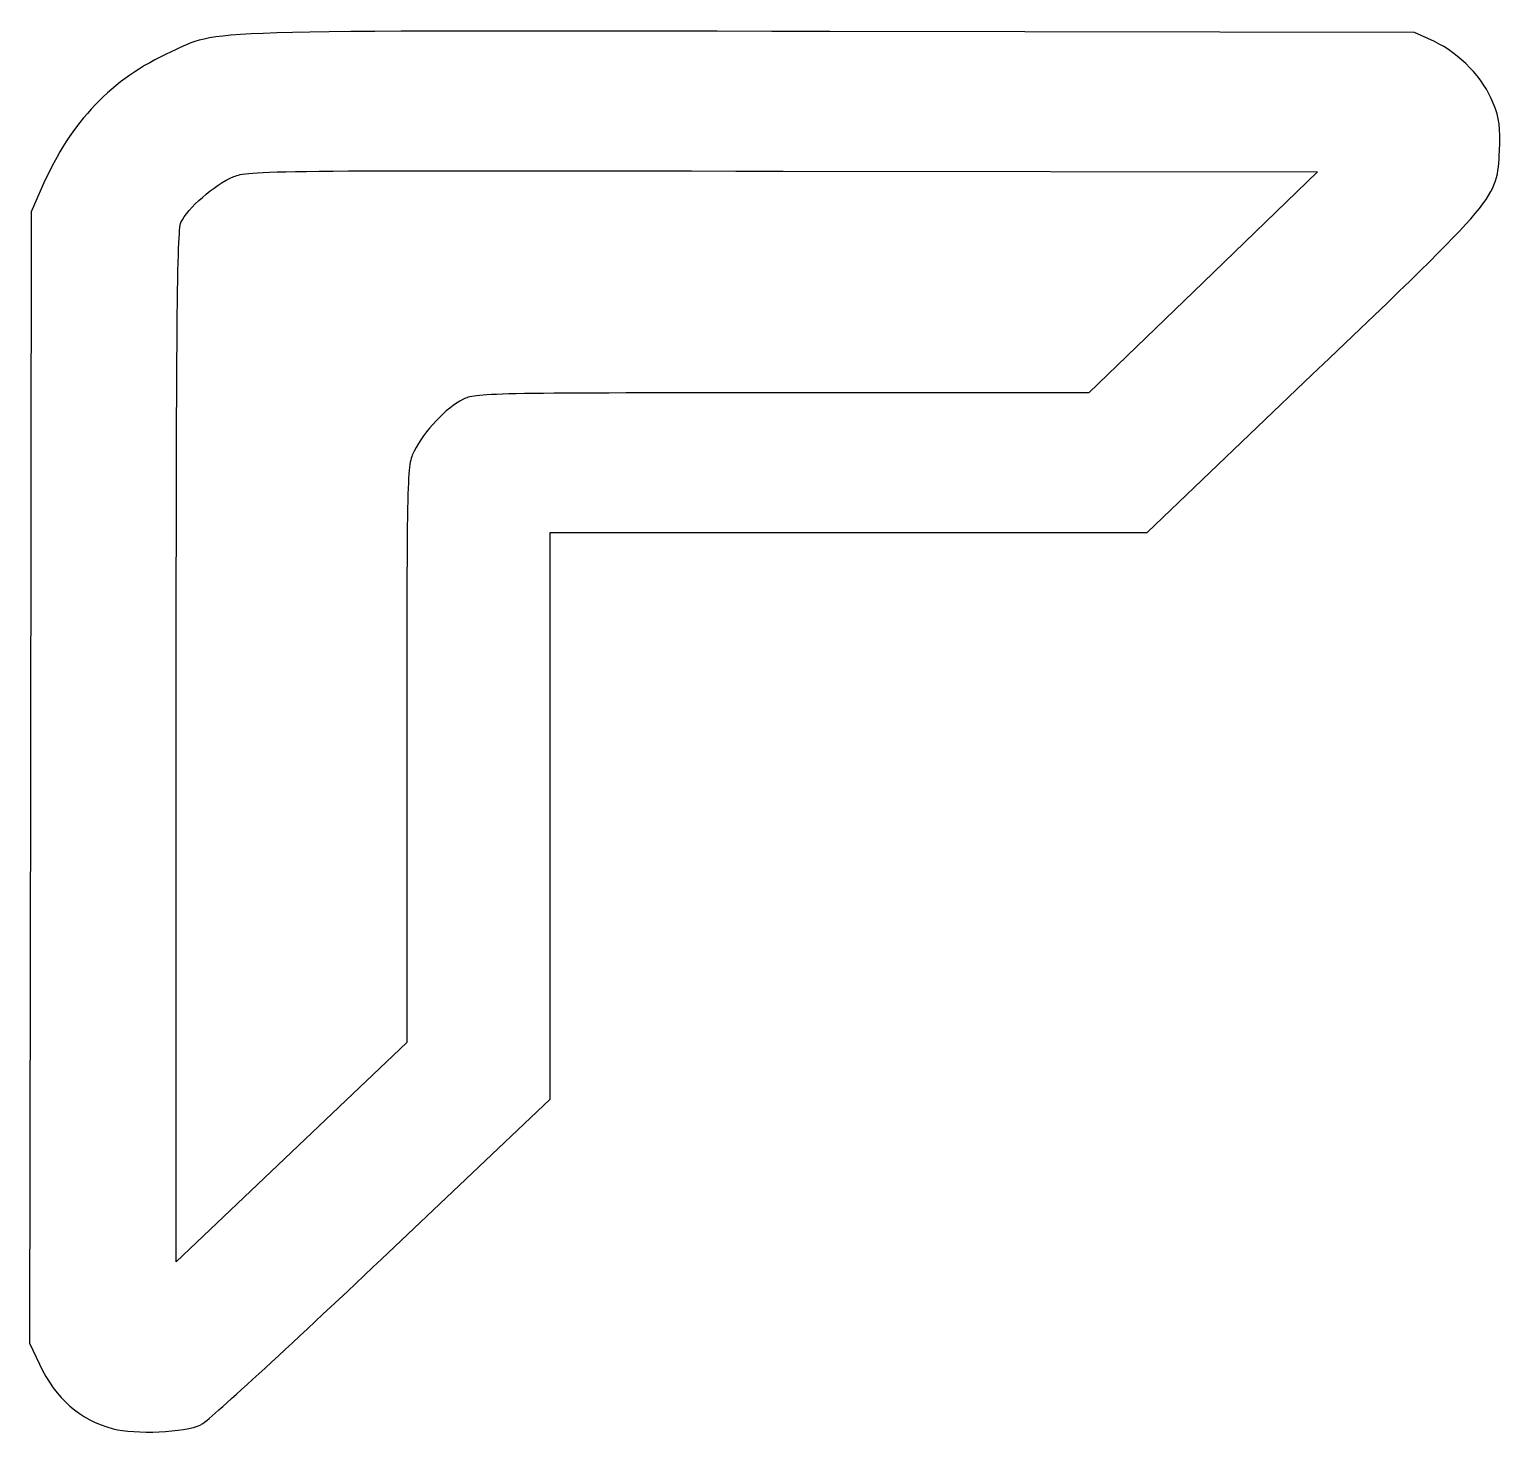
# Model space of a CAD drawing. Header units: centimetres. Extents: x -10.8 to 8, y -7.6 to 10.4.
import ezdxf

# ---------------------------------------------------------------- set-up
doc = ezdxf.new("R2010")
doc.units = ezdxf.units.CM
doc.header["$MEASUREMENT"] = 0
doc.layers.add('Layer 1', color=7, linetype='Continuous')

msp = doc.modelspace()

# ---------------------------------------------------------------- linework, layer by layer
at = {"layer": 'Layer 1'}
for points, knots in [([(-9.75608, -7.55814), (-10.18746, -7.44169), (-10.4887, -7.17812), (-10.70207, -6.73046), (-10.70207, -6.73046), (-10.70207, -6.73046), (-10.82976, -6.46255), (-10.82976, -6.46255), (-10.82976, -6.46255), (-10.82976, -6.46255), (-10.81794, 0.78908), (-10.81794, 0.78908), (-10.81794, 0.78908), (-10.81794, 0.78908), (-10.80611, 8.04071), (-10.80611, 8.04071), (-10.80611, 8.04071), (-10.80611, 8.04071), (-10.66127, 8.37187), (-10.66127, 8.37187), (-10.66127, 8.37187), (-10.3001, 9.19759), (-9.77561, 9.74507), (-9.01348, 10.09185), (-9.01348, 10.09185), (-8.38349, 10.37851), (-8.84288, 10.36436), (-0.5639, 10.35205), (-0.5639, 10.35205), (-0.5639, 10.35205), (6.92535, 10.34091), (6.92535, 10.34091), (6.92535, 10.34091), (6.92535, 10.34091), (7.18069, 10.22162), (7.18069, 10.22162), (7.18069, 10.22162), (7.50345, 10.07085), (7.80854, 9.75202), (7.93471, 9.43368), (7.93471, 9.43368), (8.01362, 9.23458), (8.02773, 9.12419), (8.01303, 8.82119), (8.01303, 8.82119), (7.98337, 8.20958), (8.01856, 8.25164), (5.61381, 5.95366), (5.61381, 5.95366), (5.61381, 5.95366), (3.49629, 3.93017), (3.49629, 3.93017), (3.49629, 3.93017), (3.49629, 3.93017), (-0.33026, 3.93017), (-0.33026, 3.93017), (-0.33026, 3.93017), (-0.33026, 3.93017), (-4.15681, 3.93017), (-4.15681, 3.93017), (-4.15681, 3.93017), (-4.15681, 3.93017), (-4.15681, 0.29824), (-4.15681, 0.29824), (-4.15681, 0.29824), (-4.15681, 0.29824), (-4.15681, -3.33369), (-4.15681, -3.33369), (-4.15681, -3.33369), (-4.15681, -3.33369), (-6.31728, -5.38393), (-6.31728, -5.38393), (-6.31728, -5.38393), (-7.50553, -6.51156), (-8.5476, -7.46756), (-8.63298, -7.50837), (-8.63298, -7.50837), (-8.83456, -7.60473), (-9.47789, -7.63323), (-9.75608, -7.55814)], [0, 0, 0, 0, 0.04761905, 0.04761905, 0.04761905, 0.04761905, 0.0952381, 0.0952381, 0.0952381, 0.0952381, 0.14285714, 0.14285714, 0.14285714, 0.14285714, 0.19047619, 0.19047619, 0.19047619, 0.19047619, 0.23809524, 0.23809524, 0.23809524, 0.23809524, 0.28571429, 0.28571429, 0.28571429, 0.28571429, 0.33333333, 0.33333333, 0.33333333, 0.33333333, 0.38095238, 0.38095238, 0.38095238, 0.38095238, 0.42857143, 0.42857143, 0.42857143, 0.42857143, 0.47619048, 0.47619048, 0.47619048, 0.47619048, 0.52380952, 0.52380952, 0.52380952, 0.52380952, 0.57142857, 0.57142857, 0.57142857, 0.57142857, 0.61904762, 0.61904762, 0.61904762, 0.61904762, 0.66666667, 0.66666667, 0.66666667, 0.66666667, 0.71428571, 0.71428571, 0.71428571, 0.71428571, 0.76190476, 0.76190476, 0.76190476, 0.76190476, 0.80952381, 0.80952381, 0.80952381, 0.80952381, 0.85714286, 0.85714286, 0.85714286, 0.85714286, 0.9047619, 0.9047619, 0.9047619, 0.9047619, 1, 1, 1, 1]), ([(-5.99265, 1.08709), (-5.99265, 4.74969), (-5.9918, 4.78473), (-5.89887, 4.97281), (-5.89887, 4.97281), (-5.77341, 5.22671), (-5.48381, 5.53327), (-5.27256, 5.6358), (-5.27256, 5.6358), (-5.10578, 5.71674), (-4.98439, 5.71921), (-1.17492, 5.71921), (-1.17492, 5.71921), (-1.17492, 5.71921), (2.75084, 5.71921), (2.75084, 5.71921), (2.75084, 5.71921), (2.75084, 5.71921), (4.21671, 7.13554), (4.21671, 7.13554), (4.21671, 7.13554), (4.21671, 7.13554), (5.68258, 8.55186), (5.68258, 8.55186), (5.68258, 8.55186), (5.68258, 8.55186), (-1.16692, 8.56265), (-1.16692, 8.56265), (-1.16692, 8.56265), (-7.82978, 8.57314), (-8.02169, 8.57121), (-8.21017, 8.4919), (-8.21017, 8.4919), (-8.45576, 8.38855), (-8.80848, 8.08215), (-8.88734, 7.90364), (-8.88734, 7.90364), (-8.93734, 7.79044), (-8.94789, 6.61821), (-8.94789, 1.17367), (-8.94789, 1.17367), (-8.94789, 1.17367), (-8.94789, -5.41923), (-8.94789, -5.41923), (-8.94789, -5.41923), (-8.94789, -5.41923), (-7.47027, -4.01404), (-7.47027, -4.01404), (-7.47027, -4.01404), (-7.47027, -4.01404), (-5.99265, -2.60885), (-5.99265, -2.60885), (-5.99265, -2.60885), (-5.99265, -2.60885), (-5.99265, 1.08709), (-5.99265, 1.08709)], [0, 0, 0, 0, 0.06666667, 0.06666667, 0.06666667, 0.06666667, 0.13333333, 0.13333333, 0.13333333, 0.13333333, 0.2, 0.2, 0.2, 0.2, 0.26666667, 0.26666667, 0.26666667, 0.26666667, 0.33333333, 0.33333333, 0.33333333, 0.33333333, 0.4, 0.4, 0.4, 0.4, 0.46666667, 0.46666667, 0.46666667, 0.46666667, 0.53333333, 0.53333333, 0.53333333, 0.53333333, 0.6, 0.6, 0.6, 0.6, 0.66666667, 0.66666667, 0.66666667, 0.66666667, 0.73333333, 0.73333333, 0.73333333, 0.73333333, 0.8, 0.8, 0.8, 0.8, 0.86666667, 0.86666667, 0.86666667, 0.86666667, 1, 1, 1, 1])]:
    msp.add_open_spline(points, degree=3, knots=knots, dxfattribs=at)

doc.saveas('drawing.dxf')
